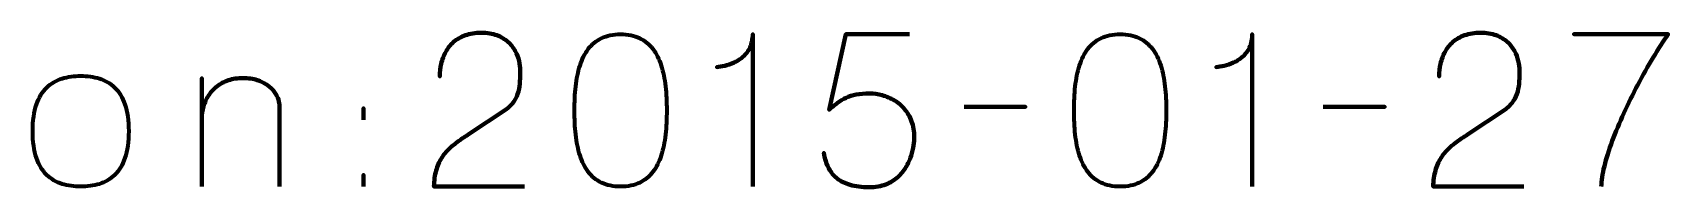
# Model space of a CAD drawing. Header units: centimetres. Extents: x -244 to 242, y -245 to 234.
# Drawn here: x 107.1 to 242.3, y -244.5 to -231.7 of the extents above; entities that cross this region are included whole.
import ezdxf

# ---------------------------------------------------------------- set-up
doc = ezdxf.new("R2010")
doc.units = ezdxf.units.CM
doc.header["$MEASUREMENT"] = 0
doc.layers.add('Layer 1', color=7, linetype='Continuous')

msp = doc.modelspace()

# ---------------------------------------------------------------- linework, layer by layer
at = {"layer": 'Layer 1', "color": 30, "lineweight": 211}
for points, knots in [([(147.73495, -244.45187), (147.73495, -244.45187), (140.23627, -244.45187), (140.23627, -244.45187), (140.23627, -244.45187), (140.25084, -243.94497), (140.31493, -243.49633), (140.42272, -243.11178), (140.42272, -243.11178), (140.53342, -242.72723), (140.682, -242.38929), (140.86553, -242.09797), (140.86553, -242.09797), (141.05198, -241.80665), (141.26464, -241.54737), (141.50644, -241.32014), (141.50644, -241.32014), (141.74824, -241.08999), (142.00752, -240.88024), (142.28719, -240.68214), (142.28719, -240.68214), (142.56686, -240.48695), (142.85527, -240.29176), (143.15534, -240.09949), (143.15534, -240.09949), (143.15534, -240.09949), (146.14432, -238.10683), (146.14432, -238.10683), (146.14432, -238.10683), (146.45021, -237.89125), (146.6891, -237.65528), (146.85807, -237.40183), (146.85807, -237.40183), (147.02995, -237.14837), (147.14939, -236.88036), (147.22222, -236.59777), (147.22222, -236.59777), (147.29214, -236.3181), (147.33584, -236.02969), (147.35041, -235.73836), (147.35041, -235.73836), (147.36497, -235.44413), (147.3708, -235.14989), (147.36789, -234.85565), (147.36789, -234.85565), (147.36789, -234.61385), (147.33584, -234.35457), (147.27175, -234.0749), (147.27175, -234.0749), (147.20474, -233.79815), (147.09987, -233.52139), (146.95129, -233.24754), (146.95129, -233.24754), (146.80272, -232.9737), (146.60462, -232.72316), (146.35699, -232.49593), (146.35699, -232.49593), (146.10937, -232.27161), (145.80348, -232.09099), (145.43932, -231.95406), (145.43932, -231.95406), (145.07516, -231.81714), (144.64692, -231.74722), (144.15167, -231.74431), (144.15167, -231.74431), (143.6535, -231.74722), (143.2136, -231.81714), (142.83488, -231.95115), (142.83488, -231.95115), (142.45616, -232.08516), (142.13279, -232.27161), (141.86477, -232.50758), (141.86477, -232.50758), (141.59675, -232.74355), (141.38117, -233.0174), (141.21221, -233.32329), (141.21221, -233.32329), (141.04324, -233.62918), (140.92088, -233.95546), (140.84222, -234.29922), (140.84222, -234.29922), (140.76357, -234.64299), (140.7257, -234.99257), (140.7257, -235.34508), (140.7257, -235.34508), (140.7257, -234.99257), (140.76357, -234.64299), (140.84222, -234.29922), (140.84222, -234.29922), (140.92088, -233.95546), (141.04324, -233.62918), (141.21221, -233.32329), (141.21221, -233.32329), (141.38117, -233.0174), (141.59675, -232.74355), (141.86477, -232.50758), (141.86477, -232.50758), (142.13279, -232.27161), (142.45616, -232.08516), (142.83488, -231.95115), (142.83488, -231.95115), (143.2136, -231.81714), (143.6535, -231.74722), (144.15167, -231.74431), (144.15167, -231.74431), (144.64692, -231.74722), (145.07516, -231.81714), (145.43932, -231.95406), (145.43932, -231.95406), (145.80348, -232.09099), (146.10937, -232.27161), (146.35699, -232.49593), (146.35699, -232.49593), (146.60462, -232.72316), (146.80272, -232.9737), (146.95129, -233.24754), (146.95129, -233.24754), (147.09987, -233.52139), (147.20474, -233.79815), (147.27175, -234.0749), (147.27175, -234.0749), (147.33584, -234.35457), (147.36789, -234.61385), (147.36789, -234.85565), (147.36789, -234.85565), (147.3708, -235.14989), (147.36497, -235.44413), (147.35041, -235.73836), (147.35041, -235.73836), (147.33584, -236.02969), (147.29214, -236.3181), (147.22222, -236.59777), (147.22222, -236.59777), (147.14939, -236.88036), (147.02995, -237.14837), (146.85807, -237.40183), (146.85807, -237.40183), (146.6891, -237.65528), (146.45021, -237.89125), (146.14432, -238.10683), (146.14432, -238.10683), (146.14432, -238.10683), (143.15534, -240.09949), (143.15534, -240.09949), (143.15534, -240.09949), (142.85527, -240.29176), (142.56686, -240.48695), (142.28719, -240.68214), (142.28719, -240.68214), (142.00752, -240.88024), (141.74824, -241.08999), (141.50644, -241.32014), (141.50644, -241.32014), (141.26464, -241.54737), (141.05198, -241.80665), (140.86553, -242.09797), (140.86553, -242.09797), (140.682, -242.38929), (140.53342, -242.72723), (140.42272, -243.11178), (140.42272, -243.11178), (140.31493, -243.49633), (140.25084, -243.94497), (140.23627, -244.45187), (140.23627, -244.45187), (140.23627, -244.45187), (147.73495, -244.45187), (147.73495, -244.45187)], [0, 0, 0, 0, 0.023809524, 0.023809524, 0.023809524, 0.023809524, 0.047619048, 0.047619048, 0.047619048, 0.047619048, 0.071428571, 0.071428571, 0.071428571, 0.071428571, 0.095238095, 0.095238095, 0.095238095, 0.095238095, 0.119047619, 0.119047619, 0.119047619, 0.119047619, 0.142857143, 0.142857143, 0.142857143, 0.142857143, 0.166666667, 0.166666667, 0.166666667, 0.166666667, 0.19047619, 0.19047619, 0.19047619, 0.19047619, 0.214285714, 0.214285714, 0.214285714, 0.214285714, 0.238095238, 0.238095238, 0.238095238, 0.238095238, 0.261904762, 0.261904762, 0.261904762, 0.261904762, 0.285714286, 0.285714286, 0.285714286, 0.285714286, 0.30952381, 0.30952381, 0.30952381, 0.30952381, 0.333333333, 0.333333333, 0.333333333, 0.333333333, 0.357142857, 0.357142857, 0.357142857, 0.357142857, 0.380952381, 0.380952381, 0.380952381, 0.380952381, 0.404761905, 0.404761905, 0.404761905, 0.404761905, 0.428571429, 0.428571429, 0.428571429, 0.428571429, 0.452380952, 0.452380952, 0.452380952, 0.452380952, 0.476190476, 0.476190476, 0.476190476, 0.476190476, 0.5, 0.5, 0.5, 0.5, 0.523809524, 0.523809524, 0.523809524, 0.523809524, 0.547619048, 0.547619048, 0.547619048, 0.547619048, 0.571428571, 0.571428571, 0.571428571, 0.571428571, 0.595238095, 0.595238095, 0.595238095, 0.595238095, 0.619047619, 0.619047619, 0.619047619, 0.619047619, 0.642857143, 0.642857143, 0.642857143, 0.642857143, 0.666666667, 0.666666667, 0.666666667, 0.666666667, 0.69047619, 0.69047619, 0.69047619, 0.69047619, 0.714285714, 0.714285714, 0.714285714, 0.714285714, 0.738095238, 0.738095238, 0.738095238, 0.738095238, 0.761904762, 0.761904762, 0.761904762, 0.761904762, 0.785714286, 0.785714286, 0.785714286, 0.785714286, 0.80952381, 0.80952381, 0.80952381, 0.80952381, 0.833333333, 0.833333333, 0.833333333, 0.833333333, 0.857142857, 0.857142857, 0.857142857, 0.857142857, 0.880952381, 0.880952381, 0.880952381, 0.880952381, 0.904761905, 0.904761905, 0.904761905, 0.904761905, 0.928571429, 0.928571429, 0.928571429, 0.928571429, 0.952380952, 0.952380952, 0.952380952, 0.952380952, 0.976190476, 0.976190476, 0.976190476, 0.976190476, 1, 1, 1, 1]), ([(155.67062, -244.45187), (156.2824, -244.44896), (156.8097, -244.34117), (157.2496, -244.13141), (157.2496, -244.13141), (157.68658, -243.92166), (158.05074, -243.6216), (158.34206, -243.23996), (158.34206, -243.23996), (158.63047, -242.85541), (158.85771, -242.40095), (159.02667, -241.87656), (159.02667, -241.87656), (159.19273, -241.35218), (159.31217, -240.77827), (159.37918, -240.14901), (159.37918, -240.14901), (159.44909, -239.51975), (159.48405, -238.85845), (159.48114, -238.15927), (159.48114, -238.15927), (159.48405, -237.463), (159.44909, -236.8017), (159.37918, -236.17535), (159.37918, -236.17535), (159.31217, -235.549), (159.19273, -234.97218), (159.02667, -234.4478), (159.02667, -234.4478), (158.85771, -233.92633), (158.63047, -233.47186), (158.34206, -233.0844), (158.34206, -233.0844), (158.05074, -232.69985), (157.68658, -232.39979), (157.2496, -232.19004), (157.2496, -232.19004), (156.8097, -231.97737), (156.2824, -231.86958), (155.67062, -231.86667), (155.67062, -231.86667), (155.05884, -231.86958), (154.53154, -231.97737), (154.09164, -232.19004), (154.09164, -232.19004), (153.65466, -232.39979), (153.2905, -232.69985), (152.99918, -233.0844), (152.99918, -233.0844), (152.71077, -233.47186), (152.48353, -233.92633), (152.31457, -234.4478), (152.31457, -234.4478), (152.14851, -234.97218), (152.02907, -235.549), (151.96206, -236.17535), (151.96206, -236.17535), (151.89215, -236.8017), (151.85719, -237.463), (151.8601, -238.15927), (151.8601, -238.15927), (151.85719, -238.85845), (151.89215, -239.51975), (151.96206, -240.14901), (151.96206, -240.14901), (152.02907, -240.77827), (152.14851, -241.35218), (152.31457, -241.87656), (152.31457, -241.87656), (152.48353, -242.40095), (152.71077, -242.85541), (152.99918, -243.23996), (152.99918, -243.23996), (153.2905, -243.6216), (153.65466, -243.92166), (154.09164, -244.13141), (154.09164, -244.13141), (154.53154, -244.34117), (155.05884, -244.44896), (155.67062, -244.45187)], [0, 0, 0, 0, 0.05, 0.05, 0.05, 0.05, 0.1, 0.1, 0.1, 0.1, 0.15, 0.15, 0.15, 0.15, 0.2, 0.2, 0.2, 0.2, 0.25, 0.25, 0.25, 0.25, 0.3, 0.3, 0.3, 0.3, 0.35, 0.35, 0.35, 0.35, 0.4, 0.4, 0.4, 0.4, 0.45, 0.45, 0.45, 0.45, 0.5, 0.5, 0.5, 0.5, 0.55, 0.55, 0.55, 0.55, 0.6, 0.6, 0.6, 0.6, 0.65, 0.65, 0.65, 0.65, 0.7, 0.7, 0.7, 0.7, 0.75, 0.75, 0.75, 0.75, 0.8, 0.8, 0.8, 0.8, 0.85, 0.85, 0.85, 0.85, 0.9, 0.9, 0.9, 0.9, 0.95, 0.95, 0.95, 0.95, 1, 1, 1, 1]), ([(155.67062, -244.45187), (156.2824, -244.44896), (156.8097, -244.34117), (157.2496, -244.13141), (157.2496, -244.13141), (157.68658, -243.92166), (158.05074, -243.6216), (158.34206, -243.23996), (158.34206, -243.23996), (158.63047, -242.85541), (158.85771, -242.40095), (159.02667, -241.87656), (159.02667, -241.87656), (159.19273, -241.35218), (159.31217, -240.77827), (159.37918, -240.14901), (159.37918, -240.14901), (159.44909, -239.51975), (159.48405, -238.85845), (159.48114, -238.15927), (159.48114, -238.15927), (159.48405, -237.463), (159.44909, -236.8017), (159.37918, -236.17535), (159.37918, -236.17535), (159.31217, -235.549), (159.19273, -234.97218), (159.02667, -234.4478), (159.02667, -234.4478), (158.85771, -233.92633), (158.63047, -233.47186), (158.34206, -233.0844), (158.34206, -233.0844), (158.05074, -232.69985), (157.68658, -232.39979), (157.2496, -232.19004), (157.2496, -232.19004), (156.8097, -231.97737), (156.2824, -231.86958), (155.67062, -231.86667), (155.67062, -231.86667), (155.05884, -231.86958), (154.53154, -231.97737), (154.09164, -232.19004), (154.09164, -232.19004), (153.65466, -232.39979), (153.2905, -232.69985), (152.99918, -233.0844), (152.99918, -233.0844), (152.71077, -233.47186), (152.48353, -233.92633), (152.31457, -234.4478), (152.31457, -234.4478), (152.14851, -234.97218), (152.02907, -235.549), (151.96206, -236.17535), (151.96206, -236.17535), (151.89215, -236.8017), (151.85719, -237.463), (151.8601, -238.15927), (151.8601, -238.15927), (151.85719, -238.85845), (151.89215, -239.51975), (151.96206, -240.14901), (151.96206, -240.14901), (152.02907, -240.77827), (152.14851, -241.35218), (152.31457, -241.87656), (152.31457, -241.87656), (152.48353, -242.40095), (152.71077, -242.85541), (152.99918, -243.23996), (152.99918, -243.23996), (153.2905, -243.6216), (153.65466, -243.92166), (154.09164, -244.13141), (154.09164, -244.13141), (154.53154, -244.34117), (155.05884, -244.44896), (155.67062, -244.45187)], [0, 0, 0, 0, 0.05, 0.05, 0.05, 0.05, 0.1, 0.1, 0.1, 0.1, 0.15, 0.15, 0.15, 0.15, 0.2, 0.2, 0.2, 0.2, 0.25, 0.25, 0.25, 0.25, 0.3, 0.3, 0.3, 0.3, 0.35, 0.35, 0.35, 0.35, 0.4, 0.4, 0.4, 0.4, 0.45, 0.45, 0.45, 0.45, 0.5, 0.5, 0.5, 0.5, 0.55, 0.55, 0.55, 0.55, 0.6, 0.6, 0.6, 0.6, 0.65, 0.65, 0.65, 0.65, 0.7, 0.7, 0.7, 0.7, 0.75, 0.75, 0.75, 0.75, 0.8, 0.8, 0.8, 0.8, 0.85, 0.85, 0.85, 0.85, 0.9, 0.9, 0.9, 0.9, 0.95, 0.95, 0.95, 0.95, 1, 1, 1, 1]), ([(166.59528, -244.45187), (166.59528, -244.45187), (166.59528, -231.84919), (166.59528, -231.84919), (166.59528, -231.84919), (166.59236, -232.27743), (166.51662, -232.6445), (166.37096, -232.95039), (166.37096, -232.95039), (166.22821, -233.2592), (166.03885, -233.51265), (165.80579, -233.71657), (165.80579, -233.71657), (165.57273, -233.9205), (165.32219, -234.08364), (165.05417, -234.206), (165.05417, -234.206), (164.78615, -234.32544), (164.52688, -234.41575), (164.27634, -234.4711), (164.27634, -234.4711), (164.02288, -234.52937), (163.8073, -234.56433), (163.62377, -234.57598), (163.62377, -234.57598), (163.8073, -234.56433), (164.02288, -234.52937), (164.27634, -234.4711), (164.27634, -234.4711), (164.52688, -234.41575), (164.78615, -234.32544), (165.05417, -234.206), (165.05417, -234.206), (165.32219, -234.08364), (165.57273, -233.9205), (165.80579, -233.71657), (165.80579, -233.71657), (166.03885, -233.51265), (166.22821, -233.2592), (166.37096, -232.95039), (166.37096, -232.95039), (166.51662, -232.6445), (166.59236, -232.27743), (166.59528, -231.84919), (166.59528, -231.84919), (166.59528, -231.84919), (166.59528, -244.45187), (166.59528, -244.45187)], [0, 0, 0, 0, 0.083333333, 0.083333333, 0.083333333, 0.083333333, 0.166666667, 0.166666667, 0.166666667, 0.166666667, 0.25, 0.25, 0.25, 0.25, 0.333333333, 0.333333333, 0.333333333, 0.333333333, 0.416666667, 0.416666667, 0.416666667, 0.416666667, 0.5, 0.5, 0.5, 0.5, 0.583333333, 0.583333333, 0.583333333, 0.583333333, 0.666666667, 0.666666667, 0.666666667, 0.666666667, 0.75, 0.75, 0.75, 0.75, 0.833333333, 0.833333333, 0.833333333, 0.833333333, 0.916666667, 0.916666667, 0.916666667, 0.916666667, 1, 1, 1, 1]), ([(179.54755, -231.84919), (179.54755, -231.84919), (174.30371, -231.84919), (174.30371, -231.84919), (174.30371, -231.84919), (174.30371, -231.84919), (172.90536, -238.10683), (172.90536, -238.10683), (172.90536, -238.10683), (173.15007, -237.89708), (173.38313, -237.70772), (173.60745, -237.54166), (173.60745, -237.54166), (173.82885, -237.37561), (174.06191, -237.23577), (174.30954, -237.11924), (174.30954, -237.11924), (174.55425, -237.00271), (174.83392, -236.91531), (175.14855, -236.85414), (175.14855, -236.85414), (175.46027, -236.79296), (175.83316, -236.76091), (176.26141, -236.76091), (176.26141, -236.76091), (176.611, -236.76091), (176.96059, -236.80752), (177.31018, -236.90366), (177.31018, -236.90366), (177.65977, -236.99688), (177.99188, -237.13963), (178.30651, -237.32899), (178.30651, -237.32899), (178.62405, -237.52127), (178.90372, -237.76015), (179.14843, -238.04857), (179.14843, -238.04857), (179.39606, -238.33698), (179.59125, -238.67491), (179.73108, -239.06237), (179.73108, -239.06237), (179.87383, -239.44983), (179.94666, -239.88973), (179.94957, -240.37916), (179.94957, -240.37916), (179.95249, -240.55978), (179.9321, -240.78701), (179.89131, -241.05503), (179.89131, -241.05503), (179.85344, -241.32305), (179.78352, -241.61437), (179.68447, -241.92318), (179.68447, -241.92318), (179.58542, -242.23198), (179.44558, -242.53787), (179.26788, -242.84085), (179.26788, -242.84085), (179.09017, -243.14382), (178.86294, -243.42058), (178.58909, -243.67112), (178.58909, -243.67112), (178.31525, -243.92166), (177.98314, -244.12267), (177.59568, -244.27416), (177.59568, -244.27416), (177.2053, -244.42274), (176.74792, -244.5014), (176.22645, -244.50431), (176.22645, -244.50431), (175.60302, -244.5014), (175.07863, -244.43439), (174.6533, -244.30912), (174.6533, -244.30912), (174.22797, -244.18094), (173.88129, -244.01488), (173.61327, -243.80513), (173.61327, -243.80513), (173.34234, -243.59538), (173.13259, -243.36523), (172.9811, -243.11469), (172.9811, -243.11469), (172.82961, -242.86415), (172.716, -242.61361), (172.64025, -242.36308), (172.64025, -242.36308), (172.56451, -242.11254), (172.50624, -241.88239), (172.46837, -241.67264), (172.46837, -241.67264), (172.50624, -241.88239), (172.56451, -242.11254), (172.64025, -242.36308), (172.64025, -242.36308), (172.716, -242.61361), (172.82961, -242.86415), (172.9811, -243.11469), (172.9811, -243.11469), (173.13259, -243.36523), (173.34234, -243.59538), (173.61327, -243.80513), (173.61327, -243.80513), (173.88129, -244.01488), (174.22797, -244.18094), (174.6533, -244.30912), (174.6533, -244.30912), (175.07863, -244.43439), (175.60302, -244.5014), (176.22645, -244.50431), (176.22645, -244.50431), (176.74792, -244.5014), (177.2053, -244.42274), (177.59568, -244.27416), (177.59568, -244.27416), (177.98314, -244.12267), (178.31525, -243.92166), (178.58909, -243.67112), (178.58909, -243.67112), (178.86294, -243.42058), (179.09017, -243.14382), (179.26788, -242.84085), (179.26788, -242.84085), (179.44558, -242.53787), (179.58542, -242.23198), (179.68447, -241.92318), (179.68447, -241.92318), (179.78352, -241.61437), (179.85344, -241.32305), (179.89131, -241.05503), (179.89131, -241.05503), (179.9321, -240.78701), (179.95249, -240.55978), (179.94957, -240.37916), (179.94957, -240.37916), (179.94666, -239.88973), (179.87383, -239.44983), (179.73108, -239.06237), (179.73108, -239.06237), (179.59125, -238.67491), (179.39606, -238.33698), (179.14843, -238.04857), (179.14843, -238.04857), (178.90372, -237.76015), (178.62405, -237.52127), (178.30651, -237.32899), (178.30651, -237.32899), (177.99188, -237.13963), (177.65977, -236.99688), (177.31018, -236.90366), (177.31018, -236.90366), (176.96059, -236.80752), (176.611, -236.76091), (176.26141, -236.76091), (176.26141, -236.76091), (175.83316, -236.76091), (175.46027, -236.79296), (175.14855, -236.85414), (175.14855, -236.85414), (174.83392, -236.91531), (174.55425, -237.00271), (174.30954, -237.11924), (174.30954, -237.11924), (174.06191, -237.23577), (173.82885, -237.37561), (173.60745, -237.54166), (173.60745, -237.54166), (173.38313, -237.70772), (173.15007, -237.89708), (172.90536, -238.10683), (172.90536, -238.10683), (172.90536, -238.10683), (174.30371, -231.84919), (174.30371, -231.84919), (174.30371, -231.84919), (174.30371, -231.84919), (179.54755, -231.84919), (179.54755, -231.84919)], [0, 0, 0, 0, 0.022727273, 0.022727273, 0.022727273, 0.022727273, 0.045454545, 0.045454545, 0.045454545, 0.045454545, 0.068181818, 0.068181818, 0.068181818, 0.068181818, 0.090909091, 0.090909091, 0.090909091, 0.090909091, 0.113636364, 0.113636364, 0.113636364, 0.113636364, 0.136363636, 0.136363636, 0.136363636, 0.136363636, 0.159090909, 0.159090909, 0.159090909, 0.159090909, 0.181818182, 0.181818182, 0.181818182, 0.181818182, 0.204545455, 0.204545455, 0.204545455, 0.204545455, 0.227272727, 0.227272727, 0.227272727, 0.227272727, 0.25, 0.25, 0.25, 0.25, 0.272727273, 0.272727273, 0.272727273, 0.272727273, 0.295454545, 0.295454545, 0.295454545, 0.295454545, 0.318181818, 0.318181818, 0.318181818, 0.318181818, 0.340909091, 0.340909091, 0.340909091, 0.340909091, 0.363636364, 0.363636364, 0.363636364, 0.363636364, 0.386363636, 0.386363636, 0.386363636, 0.386363636, 0.409090909, 0.409090909, 0.409090909, 0.409090909, 0.431818182, 0.431818182, 0.431818182, 0.431818182, 0.454545455, 0.454545455, 0.454545455, 0.454545455, 0.477272727, 0.477272727, 0.477272727, 0.477272727, 0.5, 0.5, 0.5, 0.5, 0.522727273, 0.522727273, 0.522727273, 0.522727273, 0.545454545, 0.545454545, 0.545454545, 0.545454545, 0.568181818, 0.568181818, 0.568181818, 0.568181818, 0.590909091, 0.590909091, 0.590909091, 0.590909091, 0.613636364, 0.613636364, 0.613636364, 0.613636364, 0.636363636, 0.636363636, 0.636363636, 0.636363636, 0.659090909, 0.659090909, 0.659090909, 0.659090909, 0.681818182, 0.681818182, 0.681818182, 0.681818182, 0.704545455, 0.704545455, 0.704545455, 0.704545455, 0.727272727, 0.727272727, 0.727272727, 0.727272727, 0.75, 0.75, 0.75, 0.75, 0.772727273, 0.772727273, 0.772727273, 0.772727273, 0.795454545, 0.795454545, 0.795454545, 0.795454545, 0.818181818, 0.818181818, 0.818181818, 0.818181818, 0.840909091, 0.840909091, 0.840909091, 0.840909091, 0.863636364, 0.863636364, 0.863636364, 0.863636364, 0.886363636, 0.886363636, 0.886363636, 0.886363636, 0.909090909, 0.909090909, 0.909090909, 0.909090909, 0.931818182, 0.931818182, 0.931818182, 0.931818182, 0.954545455, 0.954545455, 0.954545455, 0.954545455, 0.977272727, 0.977272727, 0.977272727, 0.977272727, 1, 1, 1, 1]), ([(196.97455, -244.45187), (197.58633, -244.44896), (198.11363, -244.34117), (198.55353, -244.13141), (198.55353, -244.13141), (198.99051, -243.92166), (199.35467, -243.6216), (199.64599, -243.23996), (199.64599, -243.23996), (199.9344, -242.85541), (200.16164, -242.40095), (200.3306, -241.87656), (200.3306, -241.87656), (200.49666, -241.35218), (200.6161, -240.77827), (200.68311, -240.14901), (200.68311, -240.14901), (200.75302, -239.51975), (200.78798, -238.85845), (200.78507, -238.15927), (200.78507, -238.15927), (200.78798, -237.463), (200.75302, -236.8017), (200.68311, -236.17535), (200.68311, -236.17535), (200.6161, -235.549), (200.49666, -234.97218), (200.3306, -234.4478), (200.3306, -234.4478), (200.16164, -233.92633), (199.9344, -233.47186), (199.64599, -233.0844), (199.64599, -233.0844), (199.35467, -232.69985), (198.99051, -232.39979), (198.55353, -232.19004), (198.55353, -232.19004), (198.11363, -231.97737), (197.58633, -231.86958), (196.97455, -231.86667), (196.97455, -231.86667), (196.36277, -231.86958), (195.83547, -231.97737), (195.39557, -232.19004), (195.39557, -232.19004), (194.95859, -232.39979), (194.59443, -232.69985), (194.30311, -233.0844), (194.30311, -233.0844), (194.0147, -233.47186), (193.78746, -233.92633), (193.6185, -234.4478), (193.6185, -234.4478), (193.45244, -234.97218), (193.333, -235.549), (193.26599, -236.17535), (193.26599, -236.17535), (193.19608, -236.8017), (193.16112, -237.463), (193.16403, -238.15927), (193.16403, -238.15927), (193.16112, -238.85845), (193.19608, -239.51975), (193.26599, -240.14901), (193.26599, -240.14901), (193.333, -240.77827), (193.45244, -241.35218), (193.6185, -241.87656), (193.6185, -241.87656), (193.78746, -242.40095), (194.0147, -242.85541), (194.30311, -243.23996), (194.30311, -243.23996), (194.59443, -243.6216), (194.95859, -243.92166), (195.39557, -244.13141), (195.39557, -244.13141), (195.83547, -244.34117), (196.36277, -244.44896), (196.97455, -244.45187)], [0, 0, 0, 0, 0.05, 0.05, 0.05, 0.05, 0.1, 0.1, 0.1, 0.1, 0.15, 0.15, 0.15, 0.15, 0.2, 0.2, 0.2, 0.2, 0.25, 0.25, 0.25, 0.25, 0.3, 0.3, 0.3, 0.3, 0.35, 0.35, 0.35, 0.35, 0.4, 0.4, 0.4, 0.4, 0.45, 0.45, 0.45, 0.45, 0.5, 0.5, 0.5, 0.5, 0.55, 0.55, 0.55, 0.55, 0.6, 0.6, 0.6, 0.6, 0.65, 0.65, 0.65, 0.65, 0.7, 0.7, 0.7, 0.7, 0.75, 0.75, 0.75, 0.75, 0.8, 0.8, 0.8, 0.8, 0.85, 0.85, 0.85, 0.85, 0.9, 0.9, 0.9, 0.9, 0.95, 0.95, 0.95, 0.95, 1, 1, 1, 1]), ([(196.97455, -244.45187), (197.58633, -244.44896), (198.11363, -244.34117), (198.55353, -244.13141), (198.55353, -244.13141), (198.99051, -243.92166), (199.35467, -243.6216), (199.64599, -243.23996), (199.64599, -243.23996), (199.9344, -242.85541), (200.16164, -242.40095), (200.3306, -241.87656), (200.3306, -241.87656), (200.49666, -241.35218), (200.6161, -240.77827), (200.68311, -240.14901), (200.68311, -240.14901), (200.75302, -239.51975), (200.78798, -238.85845), (200.78507, -238.15927), (200.78507, -238.15927), (200.78798, -237.463), (200.75302, -236.8017), (200.68311, -236.17535), (200.68311, -236.17535), (200.6161, -235.549), (200.49666, -234.97218), (200.3306, -234.4478), (200.3306, -234.4478), (200.16164, -233.92633), (199.9344, -233.47186), (199.64599, -233.0844), (199.64599, -233.0844), (199.35467, -232.69985), (198.99051, -232.39979), (198.55353, -232.19004), (198.55353, -232.19004), (198.11363, -231.97737), (197.58633, -231.86958), (196.97455, -231.86667), (196.97455, -231.86667), (196.36277, -231.86958), (195.83547, -231.97737), (195.39557, -232.19004), (195.39557, -232.19004), (194.95859, -232.39979), (194.59443, -232.69985), (194.30311, -233.0844), (194.30311, -233.0844), (194.0147, -233.47186), (193.78746, -233.92633), (193.6185, -234.4478), (193.6185, -234.4478), (193.45244, -234.97218), (193.333, -235.549), (193.26599, -236.17535), (193.26599, -236.17535), (193.19608, -236.8017), (193.16112, -237.463), (193.16403, -238.15927), (193.16403, -238.15927), (193.16112, -238.85845), (193.19608, -239.51975), (193.26599, -240.14901), (193.26599, -240.14901), (193.333, -240.77827), (193.45244, -241.35218), (193.6185, -241.87656), (193.6185, -241.87656), (193.78746, -242.40095), (194.0147, -242.85541), (194.30311, -243.23996), (194.30311, -243.23996), (194.59443, -243.6216), (194.95859, -243.92166), (195.39557, -244.13141), (195.39557, -244.13141), (195.83547, -244.34117), (196.36277, -244.44896), (196.97455, -244.45187)], [0, 0, 0, 0, 0.05, 0.05, 0.05, 0.05, 0.1, 0.1, 0.1, 0.1, 0.15, 0.15, 0.15, 0.15, 0.2, 0.2, 0.2, 0.2, 0.25, 0.25, 0.25, 0.25, 0.3, 0.3, 0.3, 0.3, 0.35, 0.35, 0.35, 0.35, 0.4, 0.4, 0.4, 0.4, 0.45, 0.45, 0.45, 0.45, 0.5, 0.5, 0.5, 0.5, 0.55, 0.55, 0.55, 0.55, 0.6, 0.6, 0.6, 0.6, 0.65, 0.65, 0.65, 0.65, 0.7, 0.7, 0.7, 0.7, 0.75, 0.75, 0.75, 0.75, 0.8, 0.8, 0.8, 0.8, 0.85, 0.85, 0.85, 0.85, 0.9, 0.9, 0.9, 0.9, 0.95, 0.95, 0.95, 0.95, 1, 1, 1, 1]), ([(207.89921, -244.45187), (207.89921, -244.45187), (207.89921, -231.84919), (207.89921, -231.84919), (207.89921, -231.84919), (207.89629, -232.27743), (207.82055, -232.6445), (207.67489, -232.95039), (207.67489, -232.95039), (207.53214, -233.2592), (207.34278, -233.51265), (207.10972, -233.71657), (207.10972, -233.71657), (206.87666, -233.9205), (206.62612, -234.08364), (206.3581, -234.206), (206.3581, -234.206), (206.09008, -234.32544), (205.83081, -234.41575), (205.58027, -234.4711), (205.58027, -234.4711), (205.32681, -234.52937), (205.11123, -234.56433), (204.9277, -234.57598), (204.9277, -234.57598), (205.11123, -234.56433), (205.32681, -234.52937), (205.58027, -234.4711), (205.58027, -234.4711), (205.83081, -234.41575), (206.09008, -234.32544), (206.3581, -234.206), (206.3581, -234.206), (206.62612, -234.08364), (206.87666, -233.9205), (207.10972, -233.71657), (207.10972, -233.71657), (207.34278, -233.51265), (207.53214, -233.2592), (207.67489, -232.95039), (207.67489, -232.95039), (207.82055, -232.6445), (207.89629, -232.27743), (207.89921, -231.84919), (207.89921, -231.84919), (207.89921, -231.84919), (207.89921, -244.45187), (207.89921, -244.45187)], [0, 0, 0, 0, 0.083333333, 0.083333333, 0.083333333, 0.083333333, 0.166666667, 0.166666667, 0.166666667, 0.166666667, 0.25, 0.25, 0.25, 0.25, 0.333333333, 0.333333333, 0.333333333, 0.333333333, 0.416666667, 0.416666667, 0.416666667, 0.416666667, 0.5, 0.5, 0.5, 0.5, 0.583333333, 0.583333333, 0.583333333, 0.583333333, 0.666666667, 0.666666667, 0.666666667, 0.666666667, 0.75, 0.75, 0.75, 0.75, 0.833333333, 0.833333333, 0.833333333, 0.833333333, 0.916666667, 0.916666667, 0.916666667, 0.916666667, 1, 1, 1, 1]), ([(230.36029, -244.45187), (230.36029, -244.45187), (222.86161, -244.45187), (222.86161, -244.45187), (222.86161, -244.45187), (222.87618, -243.94497), (222.94027, -243.49633), (223.04806, -243.11178), (223.04806, -243.11178), (223.15876, -242.72723), (223.30734, -242.38929), (223.49087, -242.09797), (223.49087, -242.09797), (223.67732, -241.80665), (223.88998, -241.54737), (224.13178, -241.32014), (224.13178, -241.32014), (224.37358, -241.08999), (224.63286, -240.88024), (224.91253, -240.68214), (224.91253, -240.68214), (225.1922, -240.48695), (225.48061, -240.29176), (225.78068, -240.09949), (225.78068, -240.09949), (225.78068, -240.09949), (228.76966, -238.10683), (228.76966, -238.10683), (228.76966, -238.10683), (229.07555, -237.89125), (229.31444, -237.65528), (229.48341, -237.40183), (229.48341, -237.40183), (229.65529, -237.14837), (229.77473, -236.88036), (229.84756, -236.59777), (229.84756, -236.59777), (229.91748, -236.3181), (229.96118, -236.02969), (229.97575, -235.73836), (229.97575, -235.73836), (229.99031, -235.44413), (229.99614, -235.14989), (229.99323, -234.85565), (229.99323, -234.85565), (229.99323, -234.61385), (229.96118, -234.35457), (229.89709, -234.0749), (229.89709, -234.0749), (229.83008, -233.79815), (229.72521, -233.52139), (229.57663, -233.24754), (229.57663, -233.24754), (229.42806, -232.9737), (229.22996, -232.72316), (228.98233, -232.49593), (228.98233, -232.49593), (228.73471, -232.27161), (228.42882, -232.09099), (228.06466, -231.95406), (228.06466, -231.95406), (227.7005, -231.81714), (227.27226, -231.74722), (226.77701, -231.74431), (226.77701, -231.74431), (226.27884, -231.74722), (225.83894, -231.81714), (225.46022, -231.95115), (225.46022, -231.95115), (225.0815, -232.08516), (224.75813, -232.27161), (224.49011, -232.50758), (224.49011, -232.50758), (224.22209, -232.74355), (224.00651, -233.0174), (223.83755, -233.32329), (223.83755, -233.32329), (223.66858, -233.62918), (223.54622, -233.95546), (223.46756, -234.29922), (223.46756, -234.29922), (223.38891, -234.64299), (223.35104, -234.99257), (223.35104, -235.34508), (223.35104, -235.34508), (223.35104, -234.99257), (223.38891, -234.64299), (223.46756, -234.29922), (223.46756, -234.29922), (223.54622, -233.95546), (223.66858, -233.62918), (223.83755, -233.32329), (223.83755, -233.32329), (224.00651, -233.0174), (224.22209, -232.74355), (224.49011, -232.50758), (224.49011, -232.50758), (224.75813, -232.27161), (225.0815, -232.08516), (225.46022, -231.95115), (225.46022, -231.95115), (225.83894, -231.81714), (226.27884, -231.74722), (226.77701, -231.74431), (226.77701, -231.74431), (227.27226, -231.74722), (227.7005, -231.81714), (228.06466, -231.95406), (228.06466, -231.95406), (228.42882, -232.09099), (228.73471, -232.27161), (228.98233, -232.49593), (228.98233, -232.49593), (229.22996, -232.72316), (229.42806, -232.9737), (229.57663, -233.24754), (229.57663, -233.24754), (229.72521, -233.52139), (229.83008, -233.79815), (229.89709, -234.0749), (229.89709, -234.0749), (229.96118, -234.35457), (229.99323, -234.61385), (229.99323, -234.85565), (229.99323, -234.85565), (229.99614, -235.14989), (229.99031, -235.44413), (229.97575, -235.73836), (229.97575, -235.73836), (229.96118, -236.02969), (229.91748, -236.3181), (229.84756, -236.59777), (229.84756, -236.59777), (229.77473, -236.88036), (229.65529, -237.14837), (229.48341, -237.40183), (229.48341, -237.40183), (229.31444, -237.65528), (229.07555, -237.89125), (228.76966, -238.10683), (228.76966, -238.10683), (228.76966, -238.10683), (225.78068, -240.09949), (225.78068, -240.09949), (225.78068, -240.09949), (225.48061, -240.29176), (225.1922, -240.48695), (224.91253, -240.68214), (224.91253, -240.68214), (224.63286, -240.88024), (224.37358, -241.08999), (224.13178, -241.32014), (224.13178, -241.32014), (223.88998, -241.54737), (223.67732, -241.80665), (223.49087, -242.09797), (223.49087, -242.09797), (223.30734, -242.38929), (223.15876, -242.72723), (223.04806, -243.11178), (223.04806, -243.11178), (222.94027, -243.49633), (222.87618, -243.94497), (222.86161, -244.45187), (222.86161, -244.45187), (222.86161, -244.45187), (230.36029, -244.45187), (230.36029, -244.45187)], [0, 0, 0, 0, 0.023809524, 0.023809524, 0.023809524, 0.023809524, 0.047619048, 0.047619048, 0.047619048, 0.047619048, 0.071428571, 0.071428571, 0.071428571, 0.071428571, 0.095238095, 0.095238095, 0.095238095, 0.095238095, 0.119047619, 0.119047619, 0.119047619, 0.119047619, 0.142857143, 0.142857143, 0.142857143, 0.142857143, 0.166666667, 0.166666667, 0.166666667, 0.166666667, 0.19047619, 0.19047619, 0.19047619, 0.19047619, 0.214285714, 0.214285714, 0.214285714, 0.214285714, 0.238095238, 0.238095238, 0.238095238, 0.238095238, 0.261904762, 0.261904762, 0.261904762, 0.261904762, 0.285714286, 0.285714286, 0.285714286, 0.285714286, 0.30952381, 0.30952381, 0.30952381, 0.30952381, 0.333333333, 0.333333333, 0.333333333, 0.333333333, 0.357142857, 0.357142857, 0.357142857, 0.357142857, 0.380952381, 0.380952381, 0.380952381, 0.380952381, 0.404761905, 0.404761905, 0.404761905, 0.404761905, 0.428571429, 0.428571429, 0.428571429, 0.428571429, 0.452380952, 0.452380952, 0.452380952, 0.452380952, 0.476190476, 0.476190476, 0.476190476, 0.476190476, 0.5, 0.5, 0.5, 0.5, 0.523809524, 0.523809524, 0.523809524, 0.523809524, 0.547619048, 0.547619048, 0.547619048, 0.547619048, 0.571428571, 0.571428571, 0.571428571, 0.571428571, 0.595238095, 0.595238095, 0.595238095, 0.595238095, 0.619047619, 0.619047619, 0.619047619, 0.619047619, 0.642857143, 0.642857143, 0.642857143, 0.642857143, 0.666666667, 0.666666667, 0.666666667, 0.666666667, 0.69047619, 0.69047619, 0.69047619, 0.69047619, 0.714285714, 0.714285714, 0.714285714, 0.714285714, 0.738095238, 0.738095238, 0.738095238, 0.738095238, 0.761904762, 0.761904762, 0.761904762, 0.761904762, 0.785714286, 0.785714286, 0.785714286, 0.785714286, 0.80952381, 0.80952381, 0.80952381, 0.80952381, 0.833333333, 0.833333333, 0.833333333, 0.833333333, 0.857142857, 0.857142857, 0.857142857, 0.857142857, 0.880952381, 0.880952381, 0.880952381, 0.880952381, 0.904761905, 0.904761905, 0.904761905, 0.904761905, 0.928571429, 0.928571429, 0.928571429, 0.928571429, 0.952380952, 0.952380952, 0.952380952, 0.952380952, 0.976190476, 0.976190476, 0.976190476, 0.976190476, 1, 1, 1, 1]), ([(236.75777, -244.45187), (236.76651, -243.96536), (236.85099, -243.4031), (237.01122, -242.76219), (237.01122, -242.76219), (237.17145, -242.11836), (237.38994, -241.42501), (237.6667, -240.68214), (237.6667, -240.68214), (237.94346, -239.93926), (238.26391, -239.17599), (238.62516, -238.3865), (238.62516, -238.3865), (238.98349, -237.59701), (239.37095, -236.81626), (239.78171, -236.03843), (239.78171, -236.03843), (240.19248, -235.26059), (240.61199, -234.5148), (241.04023, -233.80106), (241.04023, -233.80106), (241.46848, -233.09023), (241.88799, -232.44057), (242.29875, -231.84919), (242.29875, -231.84919), (242.29875, -231.84919), (234.48544, -231.84919), (234.48544, -231.84919), (234.48544, -231.84919), (234.48544, -231.84919), (242.29875, -231.84919), (242.29875, -231.84919), (242.29875, -231.84919), (241.88799, -232.44057), (241.46848, -233.09023), (241.04023, -233.80106), (241.04023, -233.80106), (240.61199, -234.5148), (240.19248, -235.26059), (239.78171, -236.03843), (239.78171, -236.03843), (239.37095, -236.81626), (238.98349, -237.59701), (238.62516, -238.3865), (238.62516, -238.3865), (238.26391, -239.17599), (237.94346, -239.93926), (237.6667, -240.68214), (237.6667, -240.68214), (237.38994, -241.42501), (237.17145, -242.11836), (237.01122, -242.76219), (237.01122, -242.76219), (236.85099, -243.4031), (236.76651, -243.96536), (236.75777, -244.45187)], [0, 0, 0, 0, 0.071428571, 0.071428571, 0.071428571, 0.071428571, 0.142857143, 0.142857143, 0.142857143, 0.142857143, 0.214285714, 0.214285714, 0.214285714, 0.214285714, 0.285714286, 0.285714286, 0.285714286, 0.285714286, 0.357142857, 0.357142857, 0.357142857, 0.357142857, 0.428571429, 0.428571429, 0.428571429, 0.428571429, 0.5, 0.5, 0.5, 0.5, 0.571428571, 0.571428571, 0.571428571, 0.571428571, 0.642857143, 0.642857143, 0.642857143, 0.642857143, 0.714285714, 0.714285714, 0.714285714, 0.714285714, 0.785714286, 0.785714286, 0.785714286, 0.785714286, 0.857142857, 0.857142857, 0.857142857, 0.857142857, 0.928571429, 0.928571429, 0.928571429, 0.928571429, 1, 1, 1, 1]), ([(111.02811, -244.45187), (111.57871, -244.45478), (112.09144, -244.38487), (112.56921, -244.23629), (112.56921, -244.23629), (113.04698, -244.08771), (113.4694, -243.84009), (113.83064, -243.49341), (113.83064, -243.49341), (114.1948, -243.14674), (114.47738, -242.67771), (114.68422, -242.0834), (114.68422, -242.0834), (114.88815, -241.49202), (114.99303, -240.75497), (114.99594, -239.87225), (114.99594, -239.87225), (114.99303, -238.99246), (114.88815, -238.25832), (114.68422, -237.66984), (114.68422, -237.66984), (114.47738, -237.08137), (114.1948, -236.61234), (113.83064, -236.26566), (113.83064, -236.26566), (113.4694, -235.9219), (113.04698, -235.67427), (112.56921, -235.5257), (112.56921, -235.5257), (112.09144, -235.37712), (111.57871, -235.3072), (111.02811, -235.31012), (111.02811, -235.31012), (110.48333, -235.3072), (109.9706, -235.37712), (109.49283, -235.5257), (109.49283, -235.5257), (109.01506, -235.67427), (108.59555, -235.9219), (108.23139, -236.26566), (108.23139, -236.26566), (107.86724, -236.61234), (107.58174, -237.08137), (107.3749, -237.66984), (107.3749, -237.66984), (107.16806, -238.25832), (107.06318, -238.99246), (107.06027, -239.87225), (107.06027, -239.87225), (107.06318, -240.75497), (107.16806, -241.49202), (107.3749, -242.0834), (107.3749, -242.0834), (107.58174, -242.67771), (107.86724, -243.14674), (108.23139, -243.49341), (108.23139, -243.49341), (108.59555, -243.84009), (109.01506, -244.08771), (109.49283, -244.23629), (109.49283, -244.23629), (109.9706, -244.38487), (110.48333, -244.45478), (111.02811, -244.45187)], [0, 0, 0, 0, 0.0625, 0.0625, 0.0625, 0.0625, 0.125, 0.125, 0.125, 0.125, 0.1875, 0.1875, 0.1875, 0.1875, 0.25, 0.25, 0.25, 0.25, 0.3125, 0.3125, 0.3125, 0.3125, 0.375, 0.375, 0.375, 0.375, 0.4375, 0.4375, 0.4375, 0.4375, 0.5, 0.5, 0.5, 0.5, 0.5625, 0.5625, 0.5625, 0.5625, 0.625, 0.625, 0.625, 0.625, 0.6875, 0.6875, 0.6875, 0.6875, 0.75, 0.75, 0.75, 0.75, 0.8125, 0.8125, 0.8125, 0.8125, 0.875, 0.875, 0.875, 0.875, 0.9375, 0.9375, 0.9375, 0.9375, 1, 1, 1, 1]), ([(111.02811, -244.45187), (111.57871, -244.45478), (112.09144, -244.38487), (112.56921, -244.23629), (112.56921, -244.23629), (113.04698, -244.08771), (113.4694, -243.84009), (113.83064, -243.49341), (113.83064, -243.49341), (114.1948, -243.14674), (114.47738, -242.67771), (114.68422, -242.0834), (114.68422, -242.0834), (114.88815, -241.49202), (114.99303, -240.75497), (114.99594, -239.87225), (114.99594, -239.87225), (114.99303, -238.99246), (114.88815, -238.25832), (114.68422, -237.66984), (114.68422, -237.66984), (114.47738, -237.08137), (114.1948, -236.61234), (113.83064, -236.26566), (113.83064, -236.26566), (113.4694, -235.9219), (113.04698, -235.67427), (112.56921, -235.5257), (112.56921, -235.5257), (112.09144, -235.37712), (111.57871, -235.3072), (111.02811, -235.31012), (111.02811, -235.31012), (110.48333, -235.3072), (109.9706, -235.37712), (109.49283, -235.5257), (109.49283, -235.5257), (109.01506, -235.67427), (108.59555, -235.9219), (108.23139, -236.26566), (108.23139, -236.26566), (107.86724, -236.61234), (107.58174, -237.08137), (107.3749, -237.66984), (107.3749, -237.66984), (107.16806, -238.25832), (107.06318, -238.99246), (107.06027, -239.87225), (107.06027, -239.87225), (107.06318, -240.75497), (107.16806, -241.49202), (107.3749, -242.0834), (107.3749, -242.0834), (107.58174, -242.67771), (107.86724, -243.14674), (108.23139, -243.49341), (108.23139, -243.49341), (108.59555, -243.84009), (109.01506, -244.08771), (109.49283, -244.23629), (109.49283, -244.23629), (109.9706, -244.38487), (110.48333, -244.45478), (111.02811, -244.45187)], [0, 0, 0, 0, 0.0625, 0.0625, 0.0625, 0.0625, 0.125, 0.125, 0.125, 0.125, 0.1875, 0.1875, 0.1875, 0.1875, 0.25, 0.25, 0.25, 0.25, 0.3125, 0.3125, 0.3125, 0.3125, 0.375, 0.375, 0.375, 0.375, 0.4375, 0.4375, 0.4375, 0.4375, 0.5, 0.5, 0.5, 0.5, 0.5625, 0.5625, 0.5625, 0.5625, 0.625, 0.625, 0.625, 0.625, 0.6875, 0.6875, 0.6875, 0.6875, 0.75, 0.75, 0.75, 0.75, 0.8125, 0.8125, 0.8125, 0.8125, 0.875, 0.875, 0.875, 0.875, 0.9375, 0.9375, 0.9375, 0.9375, 1, 1, 1, 1]), ([(127.47627, -244.45187), (127.47627, -244.44896), (127.47627, -244.36447), (127.47627, -244.19842), (127.47627, -244.19842), (127.47627, -244.03528), (127.47627, -243.81096), (127.47627, -243.52837), (127.47627, -243.52837), (127.47627, -243.24287), (127.47627, -242.92242), (127.47627, -242.56118), (127.47627, -242.56118), (127.47627, -242.20285), (127.47627, -241.82704), (127.47627, -241.43084), (127.47627, -241.43084), (127.47627, -241.03755), (127.47627, -240.65009), (127.47627, -240.26554), (127.47627, -240.26554), (127.47627, -239.88099), (127.47627, -239.51975), (127.47627, -239.18764), (127.47627, -239.18764), (127.47627, -238.85262), (127.47627, -238.56712), (127.47627, -238.32532), (127.47627, -238.32532), (127.47627, -238.08644), (127.47627, -237.91456), (127.47627, -237.80968), (127.47627, -237.80968), (127.47627, -237.64654), (127.44422, -237.463), (127.37431, -237.26199), (127.37431, -237.26199), (127.3073, -237.05806), (127.19951, -236.85414), (127.05094, -236.65021), (127.05094, -236.65021), (126.90236, -236.44337), (126.713, -236.25401), (126.47703, -236.07921), (126.47703, -236.07921), (126.23814, -235.90442), (125.95264, -235.76458), (125.62053, -235.65679), (125.62053, -235.65679), (125.28551, -235.549), (124.89514, -235.49074), (124.45232, -235.48491), (124.45232, -235.48491), (124.00368, -235.48491), (123.59874, -235.54609), (123.2375, -235.66845), (123.2375, -235.66845), (122.87626, -235.79372), (122.55872, -235.9656), (122.28487, -236.18409), (122.28487, -236.18409), (122.01103, -236.40258), (121.78379, -236.65312), (121.60026, -236.93862), (121.60026, -236.93862), (121.41381, -237.2212), (121.27689, -237.52127), (121.18367, -237.84172), (121.18367, -237.84172), (121.09044, -238.15927), (121.04383, -238.48264), (121.04383, -238.80601), (121.04383, -238.80601), (121.04383, -238.48264), (121.09044, -238.15927), (121.18367, -237.84172), (121.18367, -237.84172), (121.27689, -237.52127), (121.41381, -237.2212), (121.60026, -236.93862), (121.60026, -236.93862), (121.78379, -236.65312), (122.01103, -236.40258), (122.28487, -236.18409), (122.28487, -236.18409), (122.55872, -235.9656), (122.87626, -235.79372), (123.2375, -235.66845), (123.2375, -235.66845), (123.59874, -235.54609), (124.00368, -235.48491), (124.45232, -235.48491), (124.45232, -235.48491), (124.89514, -235.49074), (125.28551, -235.549), (125.62053, -235.65679), (125.62053, -235.65679), (125.95264, -235.76458), (126.23814, -235.90442), (126.47703, -236.07921), (126.47703, -236.07921), (126.713, -236.25401), (126.90236, -236.44337), (127.05094, -236.65021), (127.05094, -236.65021), (127.19951, -236.85414), (127.3073, -237.05806), (127.37431, -237.26199), (127.37431, -237.26199), (127.44422, -237.463), (127.47627, -237.64654), (127.47627, -237.80968), (127.47627, -237.80968), (127.47627, -237.91456), (127.47627, -238.08644), (127.47627, -238.32532), (127.47627, -238.32532), (127.47627, -238.56712), (127.47627, -238.85262), (127.47627, -239.18764), (127.47627, -239.18764), (127.47627, -239.51975), (127.47627, -239.88099), (127.47627, -240.26554), (127.47627, -240.26554), (127.47627, -240.65009), (127.47627, -241.03755), (127.47627, -241.43084), (127.47627, -241.43084), (127.47627, -241.82704), (127.47627, -242.20285), (127.47627, -242.56118), (127.47627, -242.56118), (127.47627, -242.92242), (127.47627, -243.24287), (127.47627, -243.52837), (127.47627, -243.52837), (127.47627, -243.81096), (127.47627, -244.03528), (127.47627, -244.19842), (127.47627, -244.19842), (127.47627, -244.36447), (127.47627, -244.44896), (127.47627, -244.45187)], [0, 0, 0, 0, 0.027777778, 0.027777778, 0.027777778, 0.027777778, 0.055555556, 0.055555556, 0.055555556, 0.055555556, 0.083333333, 0.083333333, 0.083333333, 0.083333333, 0.111111111, 0.111111111, 0.111111111, 0.111111111, 0.138888889, 0.138888889, 0.138888889, 0.138888889, 0.166666667, 0.166666667, 0.166666667, 0.166666667, 0.194444444, 0.194444444, 0.194444444, 0.194444444, 0.222222222, 0.222222222, 0.222222222, 0.222222222, 0.25, 0.25, 0.25, 0.25, 0.277777778, 0.277777778, 0.277777778, 0.277777778, 0.305555556, 0.305555556, 0.305555556, 0.305555556, 0.333333333, 0.333333333, 0.333333333, 0.333333333, 0.361111111, 0.361111111, 0.361111111, 0.361111111, 0.388888889, 0.388888889, 0.388888889, 0.388888889, 0.416666667, 0.416666667, 0.416666667, 0.416666667, 0.444444444, 0.444444444, 0.444444444, 0.444444444, 0.472222222, 0.472222222, 0.472222222, 0.472222222, 0.5, 0.5, 0.5, 0.5, 0.527777778, 0.527777778, 0.527777778, 0.527777778, 0.555555556, 0.555555556, 0.555555556, 0.555555556, 0.583333333, 0.583333333, 0.583333333, 0.583333333, 0.611111111, 0.611111111, 0.611111111, 0.611111111, 0.638888889, 0.638888889, 0.638888889, 0.638888889, 0.666666667, 0.666666667, 0.666666667, 0.666666667, 0.694444444, 0.694444444, 0.694444444, 0.694444444, 0.722222222, 0.722222222, 0.722222222, 0.722222222, 0.75, 0.75, 0.75, 0.75, 0.777777778, 0.777777778, 0.777777778, 0.777777778, 0.805555556, 0.805555556, 0.805555556, 0.805555556, 0.833333333, 0.833333333, 0.833333333, 0.833333333, 0.861111111, 0.861111111, 0.861111111, 0.861111111, 0.888888889, 0.888888889, 0.888888889, 0.888888889, 0.916666667, 0.916666667, 0.916666667, 0.916666667, 0.944444444, 0.944444444, 0.944444444, 0.944444444, 0.972222222, 0.972222222, 0.972222222, 0.972222222, 1, 1, 1, 1]), ([(121.04383, -244.45187), (121.04383, -244.45187), (121.04383, -235.48491), (121.04383, -235.48491), (121.04383, -235.48491), (121.04383, -235.48491), (121.04383, -244.45187), (121.04383, -244.45187)], [0, 0, 0, 0, 0.5, 0.5, 0.5, 0.5, 1, 1, 1, 1]), ([(134.41561, -238.92836), (134.41561, -238.92836), (134.41561, -237.96699), (134.41561, -237.96699), (134.41561, -237.96699), (134.41561, -237.96699), (134.41561, -238.92836), (134.41561, -238.92836)], [0, 0, 0, 0, 0.5, 0.5, 0.5, 0.5, 1, 1, 1, 1]), ([(184.07472, -237.86212), (184.07472, -237.86212), (189.16124, -237.86212), (189.16124, -237.86212), (189.16124, -237.86212), (189.16124, -237.86212), (184.07472, -237.86212), (184.07472, -237.86212)], [0, 0, 0, 0, 0.5, 0.5, 0.5, 0.5, 1, 1, 1, 1]), ([(213.7723, -237.86212), (213.7723, -237.86212), (218.85882, -237.86212), (218.85882, -237.86212), (218.85882, -237.86212), (218.85882, -237.86212), (213.7723, -237.86212), (213.7723, -237.86212)], [0, 0, 0, 0, 0.5, 0.5, 0.5, 0.5, 1, 1, 1, 1]), ([(134.41561, -244.45187), (134.41561, -244.45187), (134.41561, -243.4905), (134.41561, -243.4905), (134.41561, -243.4905), (134.41561, -243.4905), (134.41561, -244.45187), (134.41561, -244.45187)], [0, 0, 0, 0, 0.5, 0.5, 0.5, 0.5, 1, 1, 1, 1])]:
    msp.add_open_spline(points, degree=3, knots=knots, dxfattribs=at)

doc.saveas('drawing.dxf')
